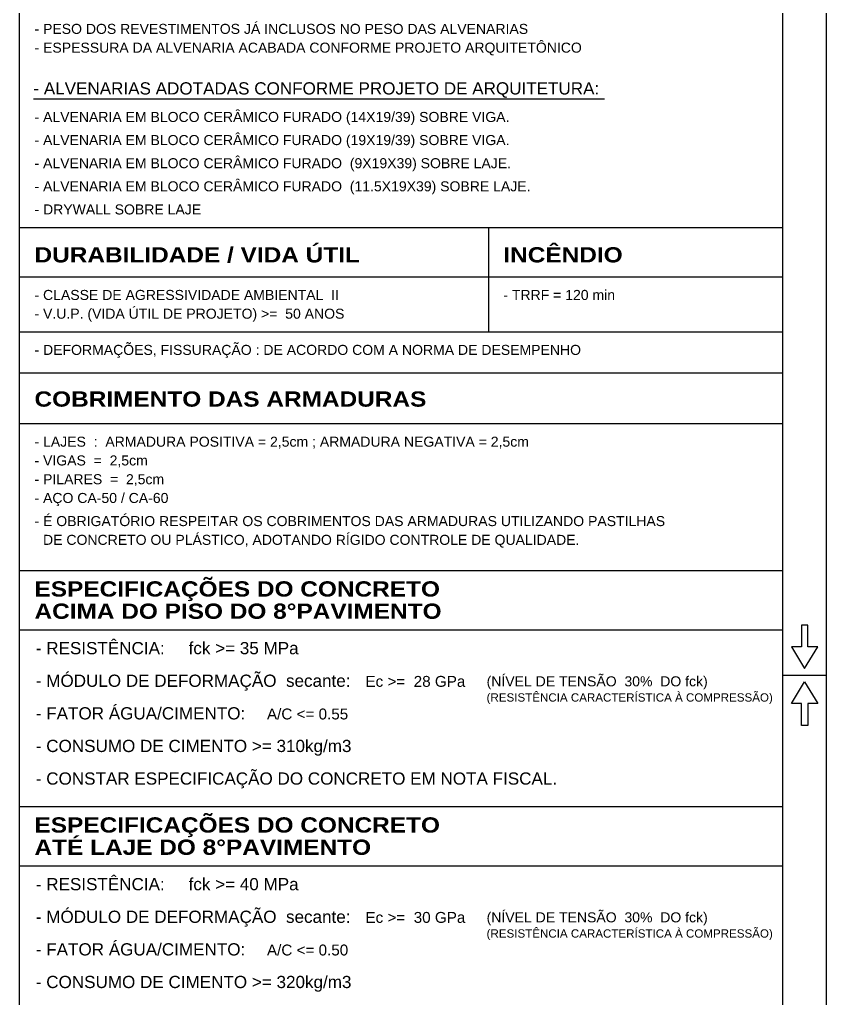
# Model space of a CAD drawing. Extents: x -15895 to 12929, y -2522 to 15173.
# Drawn here: x -9025 to -8100, y 11802 to 12924 of the extents above; entities that cross this region are included whole.
import ezdxf

# ---------------------------------------------------------------- set-up
doc = ezdxf.new("R2010")
doc.units = 0
for name, color, linetype in [('MTH-179', 1, 'Continuous'), ('MTH-18', 1, 'Continuous'), ('MTH-226', 6, 'Continuous'), ('MTH-230', 1, 'Continuous'), ('MTH-MARGEM', 5, 'Continuous'), ('MTH-TXT-NEGRITO', 5, 'Continuous'), ('MTH-TXT-NOTAS', 3, 'Continuous'), ('MTH-TXT2', 5, 'Continuous')]:
    doc.layers.add(name, color=color, linetype=linetype)
doc.styles.add('TQS_ARIAL', font='arial.ttf')
doc.styles.add('TQS_ARIAL_BLACK', font='ariblk.ttf')

msp = doc.modelspace()

# ---------------------------------------------------------------- linework, layer by layer
at = {"layer": 'MTH-179', "linetype": 'Continuous'}
for p, q in [((-8099.64, 10672.93), (-8099.64, 15172.93)), ((-8149.64, 12172.93), (-8099.64, 12172.93)), ((-8149.64, 12172.93), (-8099.64, 12172.93))]:
    msp.add_line(p, q, dxfattribs=at)
for points in [[(-8124.64, 12180.43), (-8109.64, 12205.43), (-8120.89, 12205.43), (-8120.89, 12230.43), (-8128.39, 12230.43), (-8128.39, 12205.43), (-8139.64, 12205.43), (-8124.64, 12180.43)], [(-8124.64, 12180.43), (-8109.64, 12205.43), (-8120.89, 12205.43), (-8120.89, 12230.43), (-8128.39, 12230.43), (-8128.39, 12205.43), (-8139.64, 12205.43), (-8124.64, 12180.43)], [(-8124.64, 12165.43), (-8109.64, 12140.43), (-8120.89, 12140.43), (-8120.89, 12115.43), (-8128.39, 12115.43), (-8128.39, 12140.43), (-8139.64, 12140.43), (-8124.64, 12165.43)], [(-8124.64, 12165.43), (-8109.64, 12140.43), (-8120.89, 12140.43), (-8120.89, 12115.43), (-8128.39, 12115.43), (-8128.39, 12140.43), (-8139.64, 12140.43), (-8124.64, 12165.43)]]:
    msp.add_lwpolyline(points, dxfattribs=at)
at = {"layer": 'MTH-18', "linetype": 'Continuous'}
for p, q in [((-9024.64, 12629.52), (-8149.64, 12629.52)), ((-9024.64, 12461.53), (-8149.64, 12461.53)), ((-9024.64, 12225.04), (-8149.64, 12225.04)), ((-9024.64, 11954.5), (-8149.64, 11954.5))]:
    msp.add_line(p, q, dxfattribs=at)
at = {"layer": 'MTH-226', "linetype": 'Continuous'}
for p, q in [((-9024.64, 12686.02), (-8149.64, 12686.02)), ((-8487.14, 12686.02), (-8487.14, 12566.52)), ((-9024.64, 12566.52), (-8149.64, 12566.52)), ((-9024.64, 12519.53), (-8149.64, 12519.53)), ((-9024.64, 12293.04), (-8149.64, 12293.04)), ((-9024.64, 12022.5), (-8149.64, 12022.5))]:
    msp.add_line(p, q, dxfattribs=at)
at = {"layer": 'MTH-230', "linetype": 'Continuous'}
for p, q in [((-9024.64, 10722.93), (-9024.64, 15122.93)), ((-9008.79, 12833.52), (-8353.99, 12833.52))]:
    msp.add_line(p, q, dxfattribs=at)
at = {"layer": 'MTH-MARGEM', "linetype": 'Continuous'}
msp.add_line((-8149.64, 10722.93), (-8149.64, 15122.93), dxfattribs=at)

# ---------------------------------------------------------------- texts
at = {"layer": 'MTH-TXT-NEGRITO', "linetype": 'Continuous', "style": 'TQS_ARIAL_BLACK'}
for s, p in [('DURABILIDADE / VIDA ÚTIL', (-9007.53, 12646.02)), ('INCÊNDIO', (-8470.03, 12646.02)), ('COBRIMENTO DAS ARMADURAS', (-9007.53, 12480.71)), ('ESPECIFICAÇÕES DO CONCRETO', (-9007.53, 12263.04)), ('ACIMA DO PISO DO 8%%dPAVIMENTO', (-9007.53, 12237.54)), ('ESPECIFICAÇÕES DO CONCRETO', (-9007.53, 11992.5)), ('ATÉ LAJE DO 8%%dPAVIMENTO', (-9007.53, 11967))]:
    msp.add_text(s, height=17.5, dxfattribs=at).set_placement(p)
at = {"layer": 'MTH-TXT-NOTAS', "linetype": 'Continuous', "style": 'TQS_ARIAL'}
for s, height, p in [('- PESO DOS REVESTIMENTOS JÁ INCLUSOS NO PESO DAS ALVENARIAS', 11.5, (-9007.53, 12907.97)), ('- ESPESSURA DA ALVENARIA ACABADA CONFORME PROJETO ARQUITETÔNICO', 11.5, (-9007.53, 12886.47)), ('- ALVENARIA EM BLOCO CERÂMICO FURADO (14X19/39) SOBRE VIGA.', 11.5, (-9007.53, 12807.02)), ('- ALVENARIA EM BLOCO CERÂMICO FURADO (19X19/39) SOBRE VIGA.', 11.5, (-9007.53, 12780.52)), ('- ALVENARIA EM BLOCO CERÂMICO FURADO  (9X19X39) SOBRE LAJE.', 11.5, (-9007.53, 12754.02)), ('- ALVENARIA EM BLOCO CERÂMICO FURADO  (11.5X19X39) SOBRE LAJE.', 11.5, (-9007.53, 12727.52)), ('- DRYWALL SOBRE LAJE', 11.5, (-9007.53, 12701.02)), ('- CLASSE DE AGRESSIVIDADE AMBIENTAL  II', 11.5, (-9007.53, 12603.02)), ('- TRRF = 120 min', 11.5, (-8470.03, 12603.02)), ('- V.U.P. (VIDA ÚTIL DE PROJETO) >=  50 ANOS ', 11.5, (-9007.53, 12581.52)), ('- DEFORMAÇÕES, FISSURAÇÃO : DE ACORDO COM A NORMA DE DESEMPENHO', 11.5, (-9007.53, 12540.02)), ('- LAJES  :  ARMADURA POSITIVA = 2,5cm ; ARMADURA NEGATIVA = 2,5cm ', 11.5, (-9007.53, 12434.8)), ('- VIGAS  =  2,5cm', 11.5, (-9007.53, 12413.3)), ('- PILARES  =  2,5cm', 11.5, (-9007.53, 12391.8)), ('- AÇO CA-50 / CA-60', 11.5, (-9007.53, 12370.3)), ('- É OBRIGATÓRIO RESPEITAR OS COBRIMENTOS DAS ARMADURAS UTILIZANDO PASTILHAS', 11.5, (-9007.53, 12343.8)), ('DE CONCRETO OU PLÁSTICO, ADOTANDO RÍGIDO CONTROLE DE QUALIDADE.', 11.5, (-8997.74, 12322.3)), ('fck >= 35 MPa ', 14, (-8830.83, 12196.94)), ('- MÓDULO DE DEFORMAÇÃO  secante:', 14, (-9006.01, 12159.57)), ('(NÍVEL DE TENSÃO  30%  DO fck)', 11.5, (-8489.21, 12160.14)), ('Ec >=  28 GPa', 12.5, (-8628.11, 12159.57)), ('(RESISTÊNCIA CARACTERÍSTICA À COMPRESSÃO)', 9.5, (-8489.21, 12142.64)), ('A/C <= 0.55', 12.5, (-8741.04, 12122.2)), ('- CONSUMO DE CIMENTO >= 310kg/m3', 14, (-9006.01, 12084.83)), ('- CONSTAR ESPECIFICAÇÃO DO CONCRETO EM NOTA FISCAL.', 14, (-9006.01, 12047.46)), ('fck >= 40 MPa ', 14, (-8830.83, 11926.4)), ('- MÓDULO DE DEFORMAÇÃO  secante:', 14, (-9006.01, 11889.03)), ('(NÍVEL DE TENSÃO  30%  DO fck)', 11.5, (-8489.21, 11889.61)), ('Ec >=  30 GPa', 12.5, (-8628.11, 11889.03)), ('(RESISTÊNCIA CARACTERÍSTICA À COMPRESSÃO)', 9.5, (-8489.21, 11872.11)), ('A/C <= 0.50', 12.5, (-8741.04, 11851.66)), ('- CONSUMO DE CIMENTO >= 320kg/m3', 14, (-9006.01, 11814.29))]:
    msp.add_text(s, height=height, dxfattribs=at).set_placement(p)
for s, p in [('- RESISTÊNCIA:', (-9006.01, 12196.94)), ('- FATOR ÁGUA/CIMENTO:', (-9006.01, 12122.2)), ('- RESISTÊNCIA:', (-9006.01, 11926.4)), ('- FATOR ÁGUA/CIMENTO:', (-9006.01, 11851.66))]:
    msp.add_text(s, height=14, rotation=0.00011, dxfattribs=at).set_placement(p)
at = {"layer": 'MTH-TXT2', "linetype": 'Continuous', "style": 'TQS_ARIAL'}
msp.add_text('- ALVENARIAS ADOTADAS CONFORME PROJETO DE ARQUITETURA:', height=14, dxfattribs=at).set_placement((-9008.79, 12838.52))

doc.saveas('drawing.dxf')
